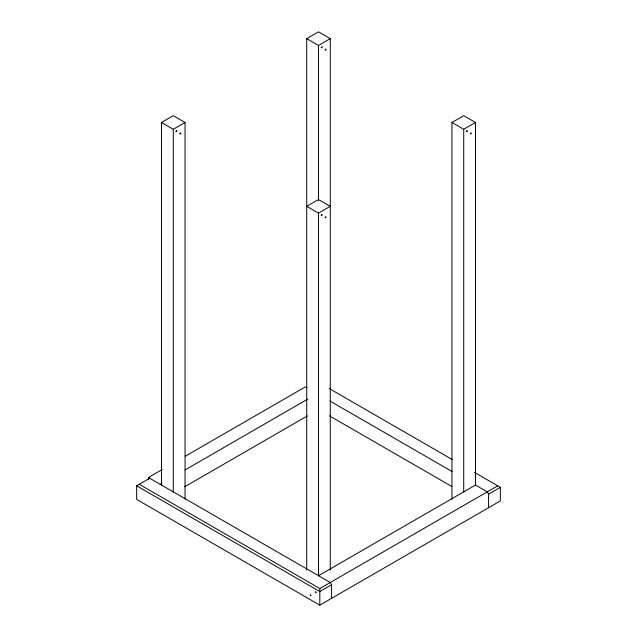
<?xml version="1.0" encoding="UTF-8"?>
<svg xmlns="http://www.w3.org/2000/svg" width="637" height="637" viewBox="0 0 637 637"><rect width="100%" height="100%" fill="white"/><g stroke="black" fill="none" stroke-linecap="round" stroke-linejoin="round"><path stroke-width="0.96" d="M161.503 485.251L161.503 122.487L173.28 115.695L185.056 122.487L185.056 499.169M306.723 570.083L306.723 38.65L318.5 31.85L330.277 38.65L330.277 570.083M161.503 122.487L173.28 129.287L185.056 122.487M306.723 38.65L318.5 45.442L330.277 38.65M451.944 499.169L451.944 122.487L463.72 115.695L475.497 122.487L475.497 485.251M318.5 213.132L330.277 206.332L318.5 199.532L306.723 206.332L318.5 213.132L318.5 575.888M451.944 122.487L463.72 129.287L475.497 122.487M148.421 479.39L148.421 477.503L162.148 469.573M185.311 456.203L305.418 386.858L307.098 387.829M474.525 472.407L500.348 487.321L500.348 500.913L319.806 605.15L136.652 499.4L136.652 485.808L149.735 478.252M160.198 484.295L161.917 483.308M185.08 469.931L307.759 399.104M184.666 486.787L307.345 415.961M318.5 575.689L475.497 485.052M139.264 484.295L319.806 588.532L497.736 485.808M148.421 477.503L330.277 582.489L331.582 584.758L319.806 591.55L136.652 485.808M488.579 507.713L488.579 494.113L500.348 487.321M329.225 388.522L452.198 459.516M329.934 401.015L452.023 471.499M475.234 484.9L487.265 491.852L488.579 494.113M329.496 415.865L451.601 486.365M463.72 129.287L463.72 492.051M331.582 584.758L331.582 598.35M319.806 588.532L319.806 605.15M318.5 45.442L318.5 200.488M173.28 129.287L173.28 492.051M176.043 131.31C176.887 133.117 177.405 128.857 176.043 131.31M179.968 133.579C180.812 135.386 181.33 131.126 179.968 133.579M321.263 47.472C322.107 49.28 322.625 45.012 321.263 47.472M325.188 49.734C326.025 51.549 326.55 47.281 325.188 49.734M321.263 215.155C322.107 216.962 322.625 212.702 321.263 215.155M325.188 217.416C326.025 219.232 326.55 214.964 325.188 217.416M466.483 131.31C467.319 133.117 467.845 128.857 466.483 131.31M470.409 133.579C471.245 135.386 471.762 131.126 470.409 133.579M310.275 594.998C310.561 596.925 311.628 594.584 310.275 594.998M315.506 591.972C315.809 593.907 316.844 591.55 315.506 591.972"/></g></svg>
